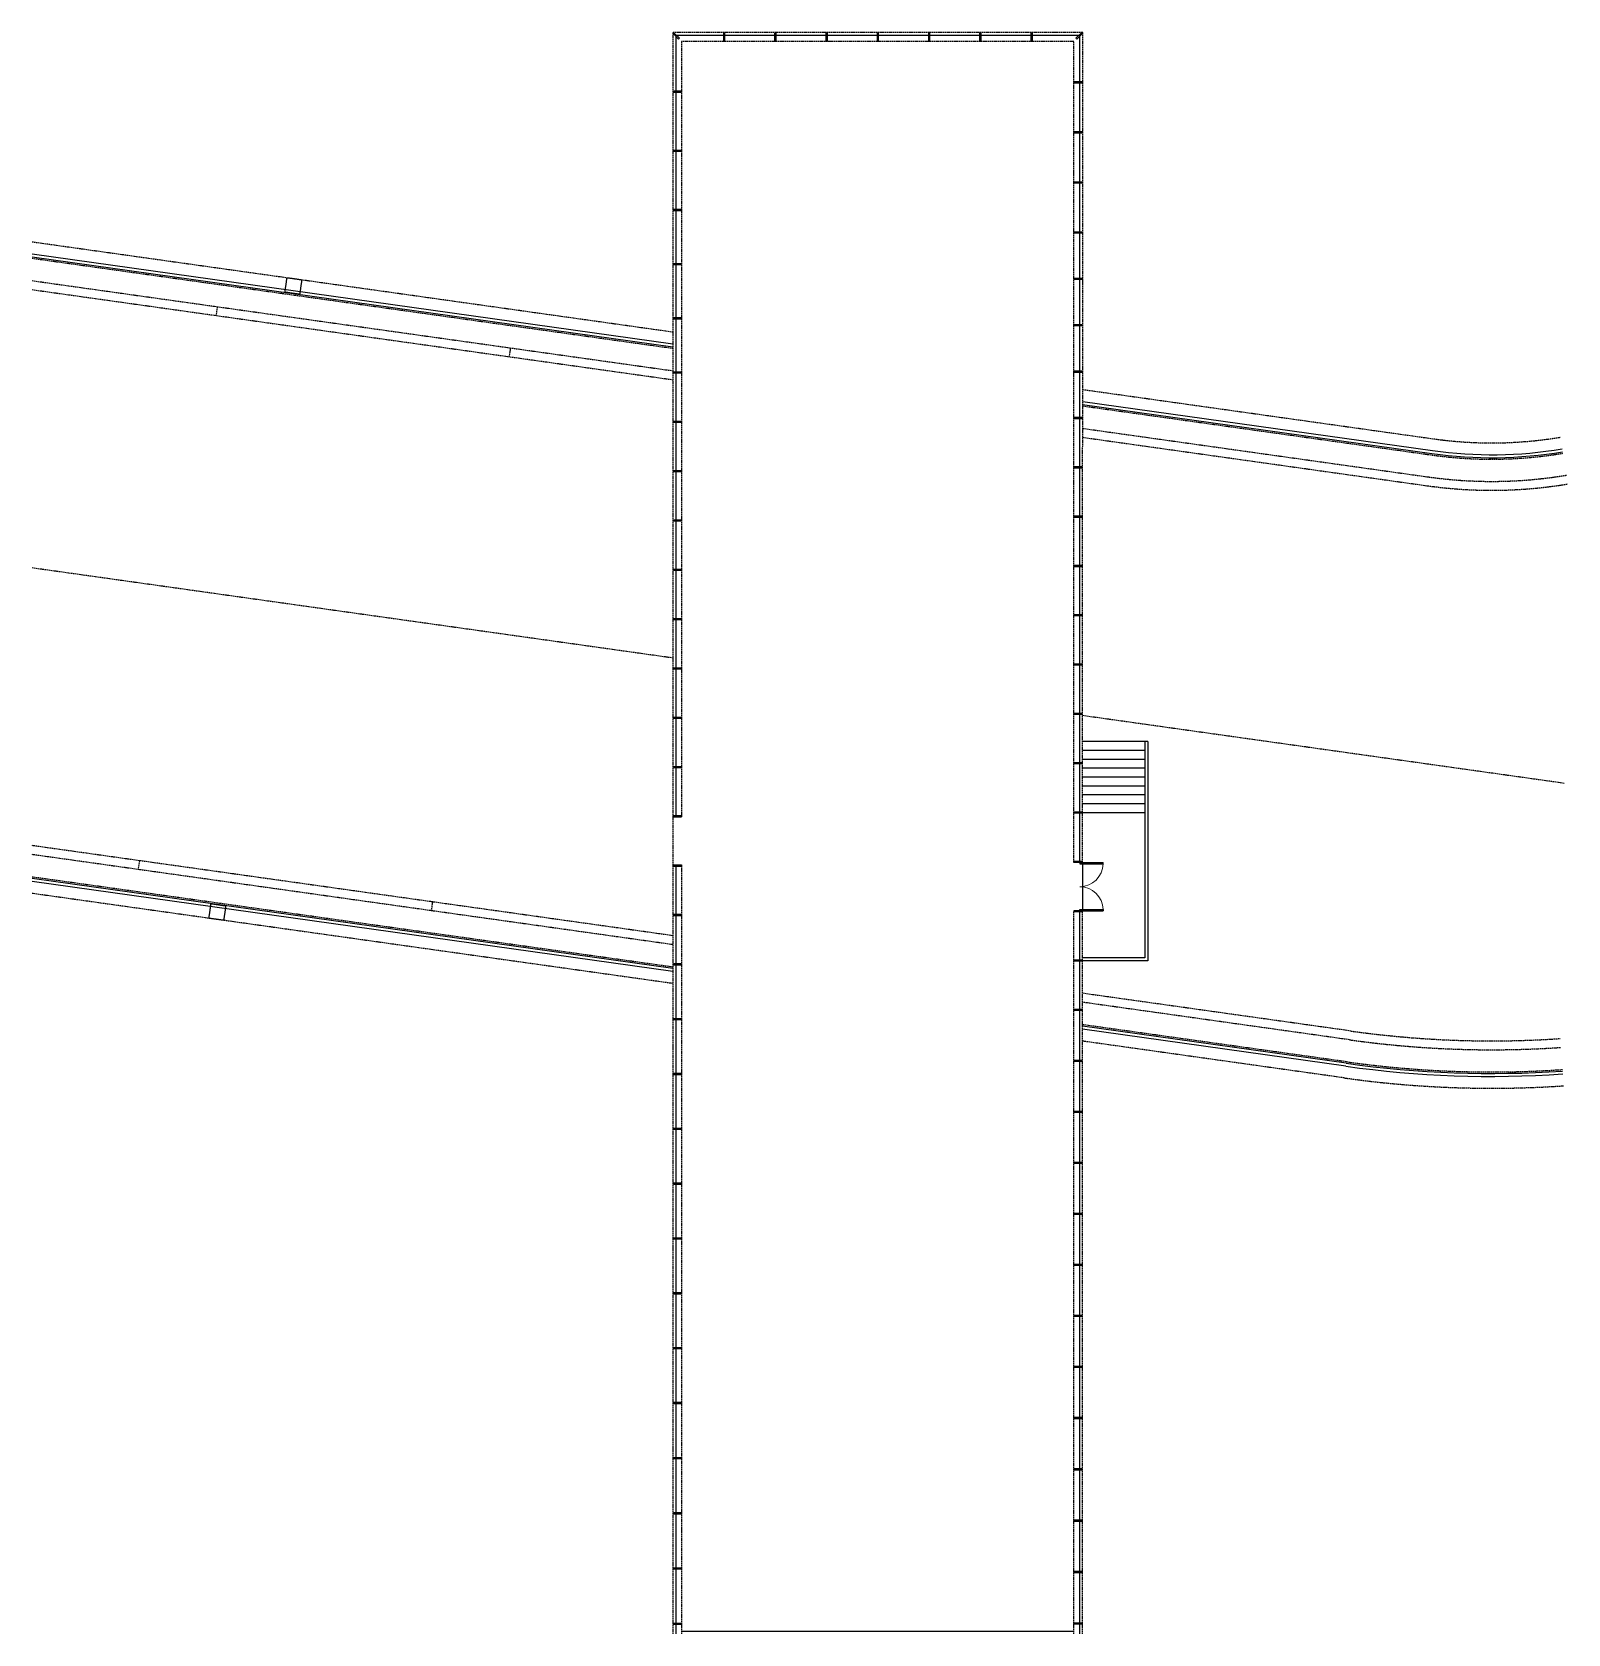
# Model space of a CAD drawing. Header units: millimetres. Extents: x 285006 to 3037698, y -2820855 to 192241.
# Drawn here: x 2985799 to 3037698, y -459280 to -405165 of the extents above.
import ezdxf

# ---------------------------------------------------------------- set-up
doc = ezdxf.new("R2010")
doc.units = ezdxf.units.MM
for name, pattern in [('DASH', [0.35, 0.25, -0.1]), ('WALL-1C-6F-1$0$CONTINOUS', [0]), ('WALL-1C-6F-1$0$DASH', [0.35, 0.25, -0.1])]:
    doc.linetypes.add(name, pattern=pattern)
for name, color, linetype in [('4玻璃幕墙', 1, 'Continuous'), ('6铝型材', 8, 'Continuous'), ('BS-STAIR', 30, 'Continuous'), ('DOOR', 60, 'Continuous'), ('WALL-1C-6F-1$0$A-WALL', 2, 'Continuous'), ('WALL-地台', 8, 'Continuous'), ('铝型材断面', 8, 'Continuous')]:
    doc.layers.add(name, color=color, linetype=linetype)
doc.layers.add('WALL-1C-6F-1$0$A-FLOR-UNDR', color=11, linetype='Continuous', lineweight=18)
doc.layers.add('WALL-1C-6F-1$0$A-WALL-GLAZ', color=142, linetype='Continuous', lineweight=18)

# ---------------------------------------------------------------- blocks, each defined once
blk = doc.blocks.new('WALL-1C-6F-1$0$WALL-1C-6F-1$0$$DorLib2D$00000002')
for p, q in [((-0.5, 0), (-0.5, 0.4875)), ((-0.475, 0.4875), (-0.5, 0.4875)), ((-0.475, 0), (-0.475, 0.4875)), ((0.475, 0), (0.475, 0.4875)), ((0.475, 0.4875), (0.5, 0.4875)), ((0.5, 0), (0.5, 0.4875)), ((-0.5, 0), (-0.475, 0)), ((0.5, 0), (0.475, 0))]:
    blk.add_line(p, q)
at = {"lineweight": 13}
for centre, start, end in [((-0.4875, 0), 0, 88.53072), ((0.4875, 0), 91.46928, 180)]:
    blk.add_arc(centre, 0.4875, start, end, dxfattribs=at)
blk = doc.blocks.new('WALL-1C-6F-1$0$mullion_____')
at = {"layer": '6铝型材'}
for p, q in [((-36798, -1713), (-36798, -1433)), ((-36798, -1433), (-36758, -1433)), ((-36758, -1713), (-36758, -1433)), ((-36798, -1713), (-36758, -1713)), ((-36778, -1713), (-36778, -1733))]:
    blk.add_line(p, q, dxfattribs=at)

msp = doc.modelspace()

# ---------------------------------------------------------------- linework, layer by layer
at = {"layer": '4玻璃幕墙'}
for p, q in [((3021199.8, -405279.9, 0), (3007549.8, -405279.8, 0)), ((3007549.8, -405279.8, 0), (3007549.8, -431636.8, 0)), ((3021199.7, -417960.4, 0), (3021199.8, -405279.9, 0)), ((3021299.5, -417744.9, 0), (3033103.2, -419403.9, 0)), ((3021299.7, -417643.9, 0), (3033117.2, -419304.9, 0)), ((3007449.7, -436903.7, 0), (2985799.4, -433860.6, 0))]:
    msp.add_line(p, q, dxfattribs=at)
at = {"layer": '4玻璃幕墙', "elevation": 0}
for points in [[(2985799.6, -412654.2), (3007449.8, -415697.3)], [(2985799.6, -412755.2), (3007449.6, -415798.2)], [(3021199.5, -433183.1), (3021199.7, -417960.4)], [(3007549.8, -433343), (3007549.2, -459279.8)], [(3007449.3, -436802.6), (2985799.4, -433759.6)], [(3021199.2, -459279.9), (3021199.5, -434889.3)], [(3030208.3, -440001.5), (3021299.3, -438749.3)], [(3030194.4, -440100.5), (3021299.4, -438850.3)]]:
    msp.add_lwpolyline(points, dxfattribs=at)
at = {"layer": '4玻璃幕墙'}
for radius, start, end in [(14500, 261.99931, 279.50595), (14400, 261.99931, 279.50595), (35400, 261.99957, 273.88457), (35300, 261.99957, 273.88457)]:
    msp.add_arc((3035121.4, -405045, 0), radius, start, end, dxfattribs=at)
at = {"layer": 'BS-STAIR'}
for p, q in [((3023499.8, -429136.9, 0), (3021299.5, -429136.8, 0)), ((3023399.8, -429436.9, 0), (3021299.5, -429436.8, 0)), ((3023399.8, -429136.9, 0), (3023399.3, -436435.5, 0)), ((3023499.8, -429136.9, 0), (3023499.3, -436535.5, 0)), ((3023399.7, -429736.9, 0), (3021299.5, -429736.8, 0)), ((3023399.7, -430036.9, 0), (3021299.5, -430036.8, 0)), ((3023399.7, -430336.9, 0), (3021299.5, -430336.8, 0)), ((3023399.7, -430636.9, 0), (3021299.5, -430636.8, 0)), ((3023399.7, -430936.9, 0), (3021299.5, -430936.8, 0)), ((3023399.6, -431236.9, 0), (3021299.5, -431236.8, 0)), ((3023399.6, -431536.9, 0), (3021299.5, -431536.8, 0)), ((3023399.3, -436435.5, 0), (3021299.2, -436435.5, 0)), ((3023499.3, -436535.5, 0), (3021299.2, -436535.5, 0))]:
    msp.add_line(p, q, dxfattribs=at)
at = {"layer": 'BS-STAIR', "elevation": 0}
msp.add_lwpolyline([(3022352.6, -431734.8, 0, 0, 0), (3022352.7, -429586.9, 120, 0, 0), (3022352.7, -429136.9, 0, 0, 0)], format="xyseb", dxfattribs=at)
at = {"layer": 'WALL-1C-6F-1$0$A-FLOR-UNDR', "linetype": 'WALL-1C-6F-1$0$CONTINOUS', "lineweight": -3, "ltscale": 3}
msp.add_line((3007749, -459180.3, 0), (3020999, -459180.4, 0), dxfattribs=at)
at = {"layer": 'WALL-1C-6F-1$0$A-WALL', "linetype": 'WALL-1C-6F-1$0$DASH', "ltscale": 0.5, "elevation": 0}
for points in [[(2994416.8, -413461.5), (2994911.9, -413531.1), (2994842.3, -414026.2), (2994347.2, -413956.6)], [(2991848.3, -434609.8), (2992343.4, -434679.4), (2992273.8, -435174.6), (2991778.7, -435105)]]:
    msp.add_lwpolyline(points, close=True, dxfattribs=at)
at = {"layer": 'WALL-1C-6F-1$0$A-WALL-GLAZ', "lineweight": -3}
msp.add_line((3021299.5, -433223.1, 0), (3021299.4, -434849.3, 0), dxfattribs=at)
at = {"layer": 'WALL-地台', "linetype": 'DASH', "ltscale": 200}
for p, q in [((3021299.8, -405179.9, 0), (3007449.8, -405179.8, 0)), ((3007449.8, -405179.8, 0), (3007449.8, -431656.8, 0)), ((3021299.7, -417974.4, 0), (3021299.8, -405179.9, 0)), ((3020999.8, -405479.9, 0), (3007749.8, -405479.8, 0)), ((3007749.8, -405479.8, 0), (3007749.8, -431636.8, 0)), ((3020999.7, -417932.3, 0), (3020999.8, -405479.9, 0)), ((3021299.6, -417239.9, 0), (3033172.8, -418908.8, 0)), ((3021299.7, -417795.4, 0), (3033096.3, -419453.4, 0)), ((3021299.5, -418552.7, 0), (3032991.9, -420196.1, 0)), ((3021299.5, -418855.7, 0), (3032950.1, -420493.2, 0)), ((2985799.5, -423257.4, 0), (3007449.4, -426300.4, 0)), ((3021299.4, -428247.1, 0), (3037587.5, -430536.4, 0)), ((3007449.8, -431656.8, 0), (3007449.2, -459279.8, 0))]:
    msp.add_line(p, q, dxfattribs=at)
at = {"layer": 'WALL-地台', "linetype": 'DASH', "ltscale": 200, "elevation": 0}
for points in [[(2985799.6, -412250.3), (3007449.6, -415293.3)], [(2985799.6, -412805.7), (3007449.8, -415848.7)], [(2985799.6, -413563.1), (3007449.6, -416606.1)], [(2985799.6, -413866), (3007449.6, -416909)], [(2992057.3, -414442.6), (2992015.5, -414739.7)], [(3001959.9, -415834.5), (3001918.2, -416131.6)], [(3020999.5, -433223.1), (3020999.7, -417932.3)], [(3021299.5, -433203.1), (3021299.7, -417974.4)], [(3007449.3, -435691.8), (2985799.4, -432648.8)], [(3007449.3, -435994.8), (2985799.4, -432951.8)], [(2989426.7, -433158.7), (2989384.9, -433455.7)], [(3007749.8, -433343), (3007749.2, -459279.8)], [(3007449.7, -436752.2), (2985799.4, -433709.2)], [(3007449.3, -437307.5), (2985799.3, -434264.6)], [(2999329.3, -434550.5), (2999287.6, -434847.6)], [(3020999.2, -459279.9), (3020999.5, -434889.3)], [(3021299.2, -459279.9), (3021299.5, -434869.3)], [(3030361.5, -438912.2), (3021299.3, -437638.5)], [(3030319.7, -439209.3), (3021299.3, -437941.4)], [(3030215.3, -439952), (3021299.4, -438698.8)], [(3030138.8, -440496.6), (3021299.3, -439254.2)]]:
    msp.add_lwpolyline(points, dxfattribs=at)
at = {"layer": 'WALL-地台', "linetype": 'DASH', "ltscale": 200}
for radius, start, end in [(14000, 261.99931, 279.50595), (14550, 261.99931, 279.50595), (15600, 261.99931, 279.50595), (15300, 261.99931, 279.50595), (34500, 261.99957, 273.88457), (34200, 261.99957, 273.88457), (35250, 261.99957, 273.88457), (35800, 261.99957, 273.88457)]:
    msp.add_arc((3035121.4, -405045, 0), radius, start, end, dxfattribs=at)

# ---------------------------------------------------------------- block references
at = {"layer": 'DOOR', "xscale": 1626.216511984318, "yscale": 1626.216511984318, "zscale": 542.0721706614388, "rotation": 269.9965892907508}
msp.add_blockref('WALL-1C-6F-1$0$WALL-1C-6F-1$0$$DorLib2D$00000002', (3021199.5, -434036.2, 0), dxfattribs=at)
at = {"layer": 'WALL-1C-6F-1$0$A-WALL-GLAZ', "lineweight": -3}
for p, rotation in [((2982668.9, -432410.9, 0), 224.9993084748607), ((2972402.9, -406912.5, 0), 179.9993091194038), ((2974134.1, -406912.5, 0), 179.9993091194038), ((2975865.4, -406912.5, 0), 179.9993091194038), ((2977596.6, -406912.5, 0), 179.9993091194038), ((2979327.9, -406912.5, 0), 179.9993091194038), ((2981059.1, -406912.6, 0), 179.9993091194038), ((2982790.4, -406912.6, 0), 179.9993091194038), ((3009182.5, -443954.7, 0), 269.9993082955713), ((3009182.5, -445951.6, 0), 269.9993082955713), ((3009182.5, -447948.4, 0), 269.9993082955713), ((3009182.4, -449778.6, 0), 269.9993082955713), ((3009182.4, -451608.8, 0), 269.9993082955713), ((3009182.4, -453439.1, 0), 269.9993082955713), ((3009182.4, -455105.3, 0), 269.9993082955713), ((3009182.3, -456771.5, 0), 269.9993082955713), ((3009182.3, -458437.7, 0), 269.9993082955713), ((3009182.3, -460103.9, 0), 269.9993082955713), ((3009182.3, -463436.3, 0), 269.9993082955713), ((3009182.2, -465102.6, 0), 269.9993082955713), ((3009182.2, -466768.8, 0), 269.9993082955713), ((3009182.2, -468435, 0), 269.9993082955713), ((3009182.2, -470101.2, 0), 269.9993082955713), ((3009182.2, -471767.4, 0), 269.9993082955713), ((3009182.1, -473433.6, 0), 269.9993082955713), ((3009182.1, -475285.7, 0), 269.9993082955713), ((3009182.1, -477137.7, 0), 269.9993082955713), ((3009182.1, -478989.7, 0), 269.9993082955713), ((3009182.1, -480841.7, 0), 269.9993082955713), ((3009182.2, -482693.7, 0), 269.9993082955713), ((3009182, -484545.7, 0), 269.9993082955713), ((3009182, -486397.7, 0), 269.9993082955713), ((3009182, -488249.8, 0), 269.9993082955713), ((3009182, -490114.3, 0), 269.9993082955713), ((3009181.9, -491978.9, 0), 269.9993082955713), ((3009181.9, -493843.4, 0), 269.9993082955713), ((3009181.9, -495708, 0), 269.9993082955713)]:
    msp.add_blockref('WALL-1C-6F-1$0$mullion_____', p, dxfattribs=dict(at, rotation=rotation))
at = {"layer": 'WALL-1C-6F-1$0$A-WALL-GLAZ', "lineweight": -3, "xscale": -1}
for p, rotation in [((3046080.1, -432411.8, 0), 134.9993084912545), ((3019566.2, -443649, 0), 89.99930829488666), ((3019566.2, -445339.9, 0), 89.99930829488666), ((3019566.2, -447030.8, 0), 89.99930829488666), ((3019566.1, -450287.6, 0), 89.99930829488666), ((3019566, -451853.5, 0), 89.99930829488666), ((3019566, -453419.4, 0), 89.99930829488666), ((3019566, -454985.3, 0), 89.99930829488666), ((3019565.9, -456651.5, 0), 89.99930829488666), ((3019566.1, -458317.7, 0), 89.99930829501416), ((3019565.9, -459983.9, 0), 89.99930829488666), ((3019566, -461650.1, 0), 89.99930829501416), ((3019565.8, -463316.4, 0), 89.99930829488666), ((3019565.9, -464982.4, 0), 89.99930829488666), ((3019565.7, -466648.8, 0), 89.99930829488666), ((3019565.7, -468315, 0), 89.99930829488666), ((3019565.6, -469981.2, 0), 89.99930829488666), ((3019565.6, -471647.4, 0), 89.99930829488666), ((3019565.7, -473313.6, 0), 89.99930829488666), ((3019565.9, -474979.9, 0), 89.99930829488666), ((3019565.9, -476703, 0), 89.99930829488666), ((3019565.9, -478426.2, 0), 89.99930829488666), ((3019566, -480149.4, 0), 89.99930829488666), ((3019561.7, -481872.6, 0), 89.99930829488666), ((3019565.8, -483595.8, 0), 89.99930829488666), ((3019565.8, -485319, 0), 89.99930829488666), ((3019565.8, -487042.2, 0), 89.99930829488666), ((3019565.8, -488765.4, 0), 89.99930829488666), ((3019565.7, -490501, 0), 89.99930829488666), ((3019565.7, -492236.7, 0), 89.99930829488666), ((3019565.7, -493972.4, 0), 89.99930829488666), ((3019565.6, -495708.1, 0), 89.99930829488666)]:
    msp.add_blockref('WALL-1C-6F-1$0$mullion_____', p, dxfattribs=dict(at, rotation=rotation))
at = {"layer": 'WALL-地台', "linetype": 'DASH', "ltscale": 200, "xscale": -1, "rotation": 89.99930829488666}
msp.add_blockref('WALL-1C-6F-1$0$mullion_____', (3019566, -448721.7, 0), dxfattribs=at)
at = {"layer": '铝型材断面', "ltscale": 0.5, "rotation": 269.9993082955713}
msp.add_blockref('WALL-1C-6F-1$0$mullion_____', (3009182.3, -461770.1, 0), dxfattribs=at)

doc.saveas('drawing.dxf')
